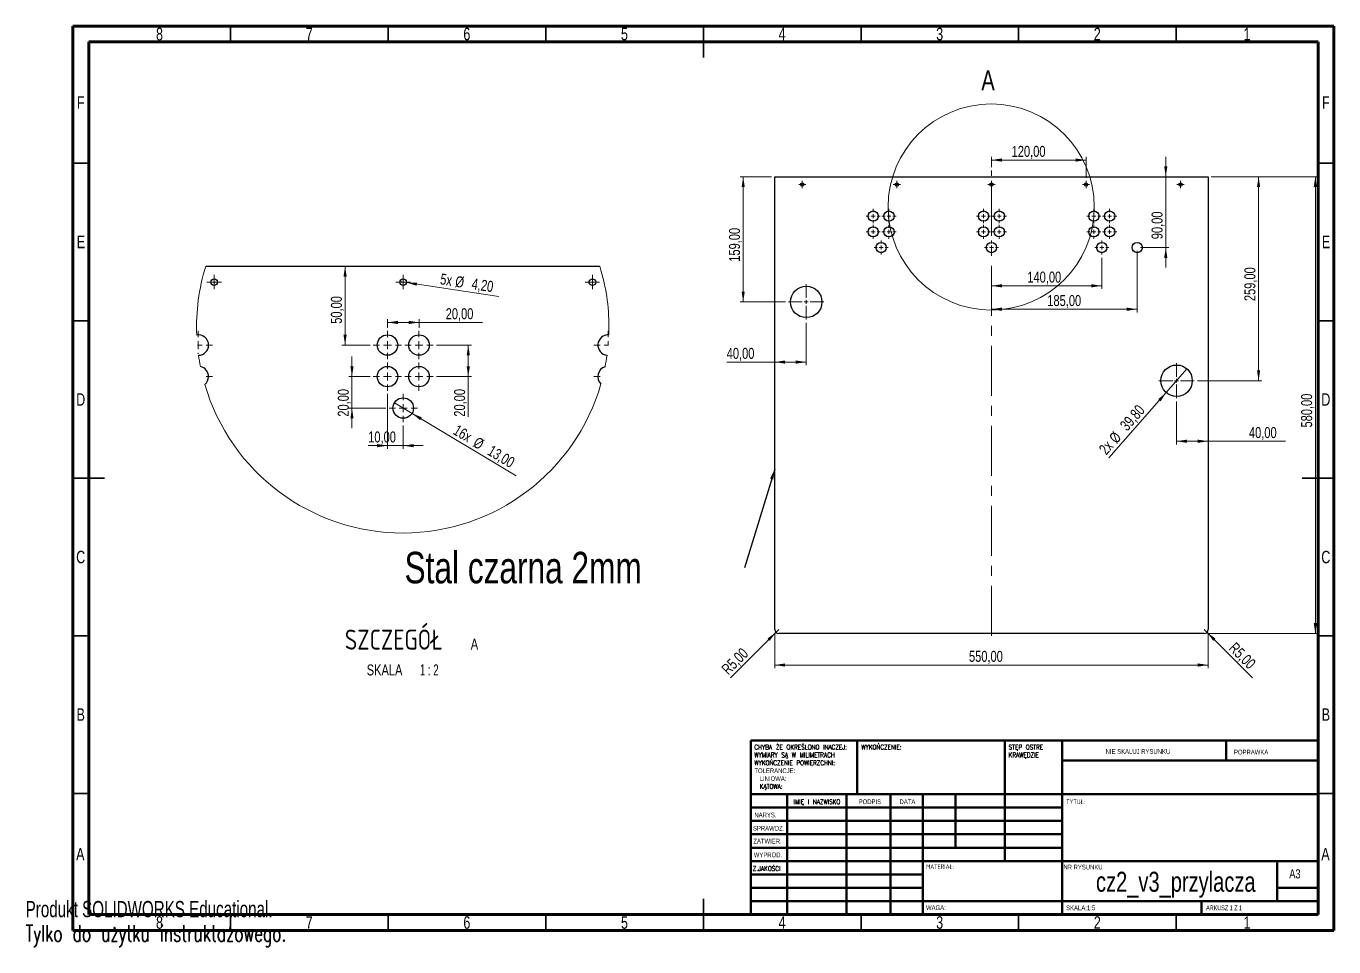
# Model space of a CAD drawing. Header units: millimetres. Extents: x 0 to 415, y 0 to 292.
import ezdxf

# ---------------------------------------------------------------- set-up
doc = ezdxf.new("R2010")
doc.units = ezdxf.units.MM
doc.linetypes.add('CENTERX2', pattern=[20.32, 12.7, -2.54, 2.54, -2.54])
doc.styles.add('SLDTEXTSTYLE0', font='TXT', dxfattribs={"width": 0.75})
doc.styles.add('SLDTEXTSTYLE1', font='TXT', dxfattribs={"width": 0.75, "bigfont": 'bigfont'})
doc.styles.add('SLDTEXTSTYLE2', font='TXT', dxfattribs={"width": 0.6875})
doc.styles.add('SLDTEXTSTYLE3', font='TXT', dxfattribs={"width": 0.65})
doc.styles.add('SLDTEXTSTYLE4', font='TXT', dxfattribs={"width": 0.7})
doc.styles.add('SLDTEXTSTYLE5', font='TXT', dxfattribs={"width": 0.7, "bigfont": 'bigfont'})
doc.dimstyles.new('SLDDIMSTYLE0', dxfattribs={"dimtxt": 3.5, "dimasz": 3.302, "dimexe": 0, "dimexo": 0.0625, "dimgap": 0.875, "dimtad": 1, "dimlfac": 4, "dimrnd": 1e-09, "dimzin": 12, "dimdsep": 46, "dimtxsty": 'SLDTEXTSTYLE0', "dimsah": 1, "dimcen": 0.09, "dimadec": 0, "dimazin": 3, "dimtfac": 1, "dimtofl": 0, "dimtmove": 0, "dimatfit": 3, "dimfxl": 1, "dimfrac": 2, "dimtolj": 1, "dimtzin": 12, "dimarcsym": 0})
doc.dimstyles.new('SLDDIMSTYLE1', dxfattribs={"dimtxt": 3.5, "dimasz": 3.302, "dimexe": 0, "dimexo": 0.0625, "dimgap": 0.875, "dimtad": 1, "dimlfac": 4, "dimrnd": 1e-09, "dimzin": 12, "dimdsep": 46, "dimtxsty": 'SLDTEXTSTYLE0', "dimsah": 1, "dimcen": 0, "dimadec": 0, "dimazin": 3, "dimtfac": 1, "dimtofl": 0, "dimtmove": 0, "dimatfit": 3, "dimfxl": 1, "dimfrac": 2, "dimtolj": 1, "dimtzin": 12, "dimarcsym": 0})
doc.dimstyles.new('SLDDIMSTYLE2', dxfattribs={"dimtxt": 3.5, "dimasz": 3.302, "dimexe": 0, "dimexo": 0.0625, "dimgap": 0.875, "dimtad": 1, "dimlfac": 4, "dimrnd": 1e-09, "dimzin": 12, "dimdsep": 46, "dimtxsty": 'SLDTEXTSTYLE0', "dimblk1": 'NONE', "dimsah": 1, "dimcen": 0, "dimadec": 0, "dimazin": 3, "dimtfac": 1, "dimtmove": 0, "dimatfit": 3, "dimldrblk": 'NONE', "dimfxl": 1, "dimfrac": 2, "dimtolj": 1, "dimtzin": 12, "dimarcsym": 0})
doc.dimstyles.new('SLDDIMSTYLE3', dxfattribs={"dimtxt": 3.5, "dimasz": 3.302, "dimexe": 0, "dimexo": 0.0625, "dimgap": 0.875, "dimtad": 1, "dimlfac": 4, "dimrnd": 1e-09, "dimzin": 12, "dimdsep": 46, "dimtxsty": 'SLDTEXTSTYLE0', "dimsah": 1, "dimcen": 0.09, "dimadec": 0, "dimazin": 3, "dimtfac": 1, "dimtmove": 0, "dimatfit": 0, "dimfxl": 1, "dimfrac": 2, "dimtolj": 1, "dimtzin": 12, "dimarcsym": 0})
doc.dimstyles.new('SLDDIMSTYLE4', dxfattribs={"dimtxt": 0.18, "dimasz": 3.302, "dimexe": 0, "dimexo": 0.0625, "dimgap": 0, "dimtad": 0, "dimtih": 1, "dimtoh": 1, "dimdec": 0, "dimrnd": 1e-09, "dimzin": 0, "dimdsep": 46, "dimtxsty": 'Standard', "dimsah": 1, "dimcen": 0.09, "dimadec": 0, "dimazin": 0, "dimtfac": 3.302, "dimtdec": 0, "dimtofl": 0, "dimtmove": 0, "dimatfit": 3, "dimfxl": 1, "dimfrac": 2, "dimtolj": 1, "dimtzin": 0, "dimarcsym": 0})
doc.dimstyles.new('SLDDIMSTYLE5', dxfattribs={"dimtxt": 3.5, "dimasz": 3.302, "dimexe": 0, "dimexo": 0.0625, "dimgap": 0.875, "dimtad": 1, "dimlfac": 2, "dimrnd": 1e-09, "dimzin": 12, "dimdsep": 46, "dimtxsty": 'SLDTEXTSTYLE0', "dimsah": 1, "dimcen": 0.09, "dimadec": 0, "dimazin": 3, "dimtfac": 1, "dimtofl": 0, "dimtmove": 0, "dimatfit": 3, "dimfxl": 1, "dimfrac": 2, "dimtolj": 1, "dimtzin": 12, "dimarcsym": 0})
doc.dimstyles.new('SLDDIMSTYLE6', dxfattribs={"dimtxt": 3.5, "dimasz": 3.302, "dimexe": 0, "dimexo": 0.0625, "dimgap": 0.875, "dimtad": 1, "dimlfac": 2, "dimrnd": 1e-09, "dimzin": 12, "dimdsep": 46, "dimtxsty": 'SLDTEXTSTYLE0', "dimsah": 1, "dimcen": 0.09, "dimadec": 0, "dimazin": 3, "dimtfac": 1, "dimtmove": 0, "dimatfit": 0, "dimfxl": 1, "dimfrac": 2, "dimtolj": 1, "dimtzin": 12, "dimarcsym": 0})
doc.dimstyles.new('SLDDIMSTYLE7', dxfattribs={"dimtxt": 3.5, "dimasz": 3.302, "dimexe": 0, "dimexo": 0.0625, "dimgap": 0.875, "dimtad": 1, "dimlfac": 2, "dimrnd": 1e-09, "dimzin": 12, "dimdsep": 46, "dimtxsty": 'SLDTEXTSTYLE0', "dimblk1": 'NONE', "dimsah": 1, "dimcen": 0, "dimadec": 0, "dimazin": 3, "dimtfac": 1, "dimtmove": 0, "dimatfit": 3, "dimldrblk": 'NONE', "dimfxl": 1, "dimfrac": 2, "dimtolj": 1, "dimtzin": 12, "dimarcsym": 0})

# ---------------------------------------------------------------- blocks, each defined once
blk = doc.blocks.new('SW_NOTE_0')
at = {"color": 0, "linetype": 'Continuous', "lineweight": 0, "char_height": 1.5, "attachment_point": 1}
for s, insert, style in [('CHYBA ŻE OKREŚLONO INACZEJ:', (0, 1.93), 'SLDTEXTSTYLE1'), ('WYMIARY SĄ W MILIMETRACH', (0, -0.57), 'SLDTEXTSTYLE1'), ('WYKOŃCZENIE POWIERZCHNI:', (0, -3.07), 'SLDTEXTSTYLE1'), ('TOLERANCJE:', (0, -5.57), 'SLDTEXTSTYLE0'), ('LINIOWA:', (1.69, -8.07), 'SLDTEXTSTYLE0'), ('KĄTOWA:', (1.69, -10.57), 'SLDTEXTSTYLE1')]:
    blk.add_mtext(s, dxfattribs=dict(at, insert=insert, style=style))
blk = doc.blocks.new('SW_NOTE_0_1')
at = {"color": 0, "linetype": 'Continuous', "lineweight": 0, "char_height": 1.5, "attachment_point": 1, "style": 'SLDTEXTSTYLE1'}
for s, insert in [('STĘP OSTRE', (0, 1.93)), ('KRAWĘDZIE', (0, -0.57))]:
    blk.add_mtext(s, dxfattribs=dict(at, insert=insert))
blk = doc.blocks.new('_D')
at = {"color": 7, "linetype": 'Continuous', "lineweight": 0}
for p, q in [((237.63, 99.47), (237.63, 88.22)), ((375.13, 99.47), (375.13, 88.22)), ((237.63, 89.22), (375.13, 89.22))]:
    blk.add_line(p, q, dxfattribs=at)
at = {"color": 7, "linetype": 'Continuous', "lineweight": 18}
for points in [[(237.63, 89.22), (240.93, 88.71), (240.93, 89.73)], [(375.13, 89.22), (371.82, 89.73), (371.82, 88.71)]]:
    blk.add_solid(points, dxfattribs=at)
at = {"color": 7, "linetype": 'Continuous', "lineweight": 18, "insert": (299.26, 93.73), "char_height": 3.5, "attachment_point": 1, "style": 'SLDTEXTSTYLE0'}
blk.add_mtext('550,00', dxfattribs=at)
blk = doc.blocks.new('_D_1')
at = {"color": 7, "linetype": 'Continuous', "lineweight": 0}
for p, q in [((376.13, 244.22), (410.13, 244.22)), ((409.13, 99.22), (409.13, 244.22)), ((374.88, 99.22), (410.13, 99.22))]:
    blk.add_line(p, q, dxfattribs=at)
at = {"color": 7, "linetype": 'Continuous', "lineweight": 18}
for points in [[(409.13, 244.22), (408.62, 240.92), (409.63, 240.92)], [(409.13, 99.22), (409.63, 102.52), (408.62, 102.52)]]:
    blk.add_solid(points, dxfattribs=at)
at = {"color": 7, "linetype": 'Continuous', "lineweight": 18, "insert": (404.61, 164.61), "char_height": 3.5, "attachment_point": 1, "rotation": 90, "style": 'SLDTEXTSTYLE0'}
blk.add_mtext('580,00', dxfattribs=at)
blk = doc.blocks.new('_D_2')
at = {"color": 7, "linetype": 'Continuous', "lineweight": 0}
for q in [(223.59, 85.19), (238.88, 100.47)]:
    blk.add_line((237.99, 99.59), q, dxfattribs=at)
at = {"color": 7, "linetype": 'Continuous', "lineweight": 18}
blk.add_solid([(237.99, 99.59), (235.3, 97.61), (236.02, 96.89)], dxfattribs=at)
at = {"color": 7, "linetype": 'Continuous', "lineweight": 18, "insert": (220.43, 88.35), "char_height": 3.5, "attachment_point": 1, "rotation": 45, "style": 'SLDTEXTSTYLE0'}
blk.add_mtext('R5,00', dxfattribs=at)
blk = doc.blocks.new('_D_3')
at = {"color": 7, "linetype": 'Continuous', "lineweight": 0}
for q in [(373.88, 100.47), (389.16, 85.19)]:
    blk.add_line((374.76, 99.59), q, dxfattribs=at)
at = {"color": 7, "linetype": 'Continuous', "lineweight": 18}
blk.add_solid([(374.76, 99.59), (376.74, 96.89), (377.45, 97.61)], dxfattribs=at)
at = {"color": 7, "linetype": 'Continuous', "lineweight": 18, "insert": (383.92, 96.75), "char_height": 3.5, "attachment_point": 1, "rotation": 315, "style": 'SLDTEXTSTYLE0'}
blk.add_mtext('R5,00', dxfattribs=at)
blk = doc.blocks.new('_D_4')
at = {"color": 7, "linetype": 'Continuous', "lineweight": 0}
for p, q in [((365.13, 172.87), (365.13, 159.25)), ((365.13, 160.25), (375.13, 160.25)), ((375.13, 160.25), (399.71, 160.25))]:
    blk.add_line(p, q, dxfattribs=at)
at = {"color": 7, "linetype": 'Continuous', "lineweight": 18}
for points in [[(365.13, 160.25), (368.43, 159.74), (368.43, 160.76)], [(375.13, 160.25), (371.82, 160.76), (371.82, 159.74)]]:
    blk.add_solid(points, dxfattribs=at)
at = {"color": 7, "linetype": 'Continuous', "lineweight": 18, "insert": (388.07, 164.76), "char_height": 3.5, "attachment_point": 1, "style": 'SLDTEXTSTYLE0'}
blk.add_mtext('40,00', dxfattribs=at)
blk = doc.blocks.new('_D_5')
at = {"color": 7, "linetype": 'Continuous', "lineweight": 0}
for p, q in [((247.63, 197.87), (247.63, 184.38)), ((237.63, 185.38), (222.4, 185.38)), ((237.63, 185.38), (247.63, 185.38))]:
    blk.add_line(p, q, dxfattribs=at)
at = {"color": 7, "linetype": 'Continuous', "lineweight": 18}
for points in [[(237.63, 185.38), (240.93, 184.87), (240.93, 185.89)], [(247.63, 185.38), (244.32, 185.89), (244.32, 184.87)]]:
    blk.add_solid(points, dxfattribs=at)
at = {"color": 7, "linetype": 'Continuous', "lineweight": 18, "insert": (222.4, 189.89), "char_height": 3.5, "attachment_point": 1, "style": 'SLDTEXTSTYLE0'}
blk.add_mtext('40,00', dxfattribs=at)
blk = doc.blocks.new('_D_6')
at = {"color": 7, "linetype": 'Continuous', "lineweight": 0}
for q in [(368.41, 183.2), (343.59, 154.99)]:
    blk.add_line((361.84, 175.73), q, dxfattribs=at)
at = {"color": 7, "linetype": 'Continuous', "lineweight": 18}
blk.add_solid([(361.84, 175.73), (359.28, 173.59), (360.04, 172.92)], dxfattribs=at)
at = {"color": 7, "linetype": 'Continuous', "lineweight": 18, "char_height": 3.5, "attachment_point": 1, "rotation": 48.6509, "style": 'SLDTEXTSTYLE0'}
for s, insert in [('39,80', (346.85, 165.58)), ('%%c', (343.41, 161.58)), ('2x', (340.18, 158))]:
    blk.add_mtext(s, dxfattribs=dict(at, insert=insert))
blk = doc.blocks.new('_None')
blk = doc.blocks.new('_D_7')
at = {"color": 7, "linetype": 'Continuous', "lineweight": 0}
for p, q in [((341.38, 218.47), (341.38, 208.58)), ((306.38, 209.58), (341.38, 209.58))]:
    blk.add_line(p, q, dxfattribs=at)
at = {"color": 7, "linetype": 'Continuous', "lineweight": 18}
for points in [[(306.38, 209.58), (309.68, 209.08), (309.68, 210.09)], [(341.38, 209.58), (338.07, 210.09), (338.07, 209.08)]]:
    blk.add_solid(points, dxfattribs=at)
at = {"color": 7, "linetype": 'Continuous', "lineweight": 18, "insert": (317.77, 214.1), "char_height": 3.5, "attachment_point": 1, "style": 'SLDTEXTSTYLE0'}
blk.add_mtext('140,00', dxfattribs=at)
blk = doc.blocks.new('_D_8')
at = {"color": 7, "linetype": 'Continuous', "lineweight": 0}
for p, q in [((306.38, 247.22), (306.38, 250.5)), ((306.38, 249.5), (336.38, 249.5)), ((336.38, 243.87), (336.38, 250.5))]:
    blk.add_line(p, q, dxfattribs=at)
at = {"color": 7, "linetype": 'Continuous', "lineweight": 18}
for points in [[(306.38, 249.5), (309.68, 248.99), (309.68, 250.01)], [(336.38, 249.5), (333.07, 250.01), (333.07, 248.99)]]:
    blk.add_solid(points, dxfattribs=at)
at = {"color": 7, "linetype": 'Continuous', "lineweight": 18, "insert": (312.79, 254.01), "char_height": 3.5, "attachment_point": 1, "style": 'SLDTEXTSTYLE0'}
blk.add_mtext('120,00', dxfattribs=at)
blk = doc.blocks.new('_D_9')
at = {"color": 7, "linetype": 'Continuous', "lineweight": 0}
for p, q in [((236.63, 244.22), (226.63, 244.22)), ((227.63, 204.47), (227.63, 244.22)), ((241.03, 204.47), (226.63, 204.47))]:
    blk.add_line(p, q, dxfattribs=at)
at = {"color": 7, "linetype": 'Continuous', "lineweight": 18}
for points in [[(227.63, 244.22), (227.12, 240.92), (228.13, 240.92)], [(227.63, 204.47), (228.13, 207.77), (227.12, 207.77)]]:
    blk.add_solid(points, dxfattribs=at)
at = {"color": 7, "linetype": 'Continuous', "lineweight": 18, "insert": (223.11, 217.23), "char_height": 3.5, "attachment_point": 1, "rotation": 90, "style": 'SLDTEXTSTYLE0'}
blk.add_mtext('159,00', dxfattribs=at)
blk = doc.blocks.new('_D_10')
at = {"color": 7, "linetype": 'Continuous', "lineweight": 0}
for p, q in [((376.13, 244.22), (392.13, 244.22)), ((391.13, 244.22), (391.13, 179.47)), ((371.73, 179.47), (392.13, 179.47))]:
    blk.add_line(p, q, dxfattribs=at)
at = {"color": 7, "linetype": 'Continuous', "lineweight": 18}
for points in [[(391.13, 244.22), (390.62, 240.92), (391.63, 240.92)], [(391.13, 179.47), (391.63, 182.77), (390.62, 182.77)]]:
    blk.add_solid(points, dxfattribs=at)
at = {"color": 7, "linetype": 'Continuous', "lineweight": 18, "insert": (386.61, 204.73), "char_height": 3.5, "attachment_point": 1, "rotation": 90, "style": 'SLDTEXTSTYLE0'}
blk.add_mtext('259,00', dxfattribs=at)
blk = doc.blocks.new('_D_11')
at = {"color": 7, "linetype": 'Continuous', "lineweight": 0}
for p, q in [((352.63, 220.72), (352.63, 201.15)), ((306.38, 202.15), (352.63, 202.15))]:
    blk.add_line(p, q, dxfattribs=at)
at = {"color": 7, "linetype": 'Continuous', "lineweight": 18}
for points in [[(306.38, 202.15), (309.68, 201.64), (309.68, 202.66)], [(352.63, 202.15), (349.32, 202.66), (349.32, 201.64)]]:
    blk.add_solid(points, dxfattribs=at)
at = {"color": 7, "linetype": 'Continuous', "lineweight": 18, "insert": (324.1, 206.66), "char_height": 3.5, "attachment_point": 1, "style": 'SLDTEXTSTYLE0'}
blk.add_mtext('185,00', dxfattribs=at)
blk = doc.blocks.new('_D_12')
at = {"color": 7, "linetype": 'Continuous', "lineweight": 0}
for p, q in [((361.68, 244.22), (361.68, 250.57)), ((361.68, 221.72), (361.68, 244.22)), ((353.63, 221.72), (362.68, 221.72)), ((361.68, 221.72), (361.68, 215.37))]:
    blk.add_line(p, q, dxfattribs=at)
at = {"color": 7, "linetype": 'Continuous', "lineweight": 18}
for points in [[(361.68, 244.22), (362.19, 247.52), (361.17, 247.52)], [(361.68, 221.72), (361.17, 218.42), (362.19, 218.42)]]:
    blk.add_solid(points, dxfattribs=at)
at = {"color": 7, "linetype": 'Continuous', "lineweight": 18, "insert": (357.17, 224.38), "char_height": 3.5, "attachment_point": 1, "rotation": 90, "style": 'SLDTEXTSTYLE0'}
blk.add_mtext('90,00', dxfattribs=at)
blk = doc.blocks.new('SW_NOTE_0_2')
at = {"color": 0, "linetype": 'Continuous', "lineweight": 0, "insert": (-107.83, 5.03), "char_height": 10, "attachment_point": 1, "style": 'SLDTEXTSTYLE0'}
blk.add_mtext('Stal czarna 2mm', dxfattribs=at)
blk = doc.blocks.new('SW_CENTERMARKSYMBOL_0')
at = {"color": 0, "linetype": 'Continuous', "lineweight": 18}
for p, q in [((0, 1.25), (0, 5.6)), ((-1.25, 0), (-5.6, 0)), ((0, 0), (-0.625, 0)), ((0, 0), (0, 0.625)), ((0, 0), (0, -0.625)), ((0, 0), (0.625, 0)), ((1.25, 0), (5.6, 0)), ((0, -1.25), (0, -5.6))]:
    blk.add_line(p, q, dxfattribs=at)
blk = doc.blocks.new('SW_CENTERMARKSYMBOL_1')
at = {"color": 0, "linetype": 'Continuous', "lineweight": 18}
for p, q in [((0, 1.25), (0, 5.6)), ((-1.25, 0), (-5.6, 0)), ((0, 0), (-0.625, 0)), ((0, 0), (0, 0.625)), ((0, 0), (0, -0.625)), ((0, 0), (0.625, 0)), ((1.25, 0), (5.6, 0)), ((0, -1.25), (0, -5.6))]:
    blk.add_line(p, q, dxfattribs=at)
blk = doc.blocks.new('SW_CENTERMARKSYMBOL_2')
at = {"color": 0, "linetype": 'Continuous', "lineweight": 18}
for p, q in [((-0.625, 0), (-1.15, 0)), ((0, 0), (-0.625, 0)), ((0, 0.625), (0, 1.15)), ((0, 0), (0, 0.625)), ((0, 0), (0, -0.625)), ((0, 0), (0.625, 0)), ((0.625, 0), (1.15, 0)), ((0, -0.625), (0, -1.15))]:
    blk.add_line(p, q, dxfattribs=at)
blk = doc.blocks.new('SW_CENTERMARKSYMBOL_3')
at = {"color": 0, "linetype": 'Continuous', "lineweight": 18}
for p, q in [((-0.625, 0), (-1.15, 0)), ((0, 0), (-0.625, 0)), ((0, 0.625), (0, 1.15)), ((0, 0), (0, 0.625)), ((0, 0), (0, -0.625)), ((0, 0), (0.625, 0)), ((0.625, 0), (1.15, 0)), ((0, -0.625), (0, -1.15))]:
    blk.add_line(p, q, dxfattribs=at)
blk = doc.blocks.new('SW_CENTERMARKSYMBOL_4')
at = {"color": 0, "linetype": 'Continuous', "lineweight": 18}
for p, q in [((-0.625, 0), (-1.15, 0)), ((0, 0), (-0.625, 0)), ((0, 0.625), (0, 1.15)), ((0, 0), (0, 0.625)), ((0, 0), (0, -0.625)), ((0, 0), (0.625, 0)), ((0.625, 0), (1.15, 0)), ((0, -0.625), (0, -1.15))]:
    blk.add_line(p, q, dxfattribs=at)
blk = doc.blocks.new('SW_CENTERMARKSYMBOL_5')
at = {"color": 0, "linetype": 'Continuous', "lineweight": 18}
for p, q in [((-0.625, 0), (-1.15, 0)), ((0, 0), (-0.625, 0)), ((0, 0.625), (0, 1.15)), ((0, 0), (0, 0.625)), ((0, 0), (0, -0.625)), ((0, 0), (0.625, 0)), ((0.625, 0), (1.15, 0)), ((0, -0.625), (0, -1.15))]:
    blk.add_line(p, q, dxfattribs=at)
blk = doc.blocks.new('SW_CENTERMARKSYMBOL_6')
at = {"color": 0, "linetype": 'Continuous', "lineweight": 18}
for p, q in [((-0.625, 0), (-1.15, 0)), ((0, 0), (-0.625, 0)), ((0, 0.625), (0, 1.15)), ((0, 0), (0, 0.625)), ((0, 0), (0, -0.625)), ((0, 0), (0.625, 0)), ((0.625, 0), (1.15, 0)), ((0, -0.625), (0, -1.15))]:
    blk.add_line(p, q, dxfattribs=at)
blk = doc.blocks.new('SW_CENTERMARKSYMBOL_7')
at = {"color": 0, "linetype": 'Continuous', "lineweight": 18}
for p, q in [((-1.25, 0), (-2.25, 0)), ((0, 0), (-0.625, 0)), ((0, 1.25), (0, 2.25)), ((0, 0), (0, 0.625)), ((0, 0), (0, -0.625)), ((0, 0), (0.625, 0)), ((1.25, 0), (2.25, 0)), ((0, -1.25), (0, -2.25))]:
    blk.add_line(p, q, dxfattribs=at)
blk = doc.blocks.new('SW_CENTERMARKSYMBOL_8')
at = {"color": 0, "linetype": 'Continuous', "lineweight": 18}
for p, q in [((-1.25, 0), (-2.25, 0)), ((0, 0), (-0.625, 0)), ((0, 1.25), (0, 2.25)), ((0, 0), (0, 0.625)), ((0, 0), (0, -0.625)), ((0, 0), (0.625, 0)), ((1.25, 0), (2.25, 0)), ((0, -1.25), (0, -2.25))]:
    blk.add_line(p, q, dxfattribs=at)
blk = doc.blocks.new('SW_CENTERMARKSYMBOL_9')
at = {"color": 0, "linetype": 'Continuous', "lineweight": 18}
for p, q in [((-1.25, 0), (-2.25, 0)), ((0, 0), (-0.625, 0)), ((0, 1.25), (0, 2.25)), ((0, 0), (0, 0.625)), ((0, 0), (0, -0.625)), ((0, 0), (0.625, 0)), ((1.25, 0), (2.25, 0)), ((0, -1.25), (0, -2.25))]:
    blk.add_line(p, q, dxfattribs=at)
blk = doc.blocks.new('SW_CENTERMARKSYMBOL_10')
at = {"color": 0, "linetype": 'Continuous', "lineweight": 18}
for p, q in [((-1.25, 0), (-2.25, 0)), ((0, 0), (-0.625, 0)), ((0, 1.25), (0, 2.25)), ((0, 0), (0, 0.625)), ((0, 0), (0, -0.625)), ((0, 0), (0.625, 0)), ((1.25, 0), (2.25, 0)), ((0, -1.25), (0, -2.25))]:
    blk.add_line(p, q, dxfattribs=at)
blk = doc.blocks.new('SW_CENTERMARKSYMBOL_11')
at = {"color": 0, "linetype": 'Continuous', "lineweight": 18}
for p, q in [((-1.25, 0), (-2.25, 0)), ((0, 0), (-0.625, 0)), ((0, 1.25), (0, 2.25)), ((0, 0), (0, 0.625)), ((0, 0), (0, -0.625)), ((0, 0), (0.625, 0)), ((1.25, 0), (2.25, 0)), ((0, -1.25), (0, -2.25))]:
    blk.add_line(p, q, dxfattribs=at)
blk = doc.blocks.new('SW_CENTERMARKSYMBOL_12')
at = {"color": 0, "linetype": 'Continuous', "lineweight": 18}
for p, q in [((-1.25, 0), (-2.25, 0)), ((0, 0), (-0.625, 0)), ((0, 1.25), (0, 2.25)), ((0, 0), (0, 0.625)), ((0, 0), (0, -0.625)), ((0, 0), (0.625, 0)), ((1.25, 0), (2.25, 0)), ((0, -1.25), (0, -2.25))]:
    blk.add_line(p, q, dxfattribs=at)
blk = doc.blocks.new('SW_CENTERMARKSYMBOL_13')
at = {"color": 0, "linetype": 'Continuous', "lineweight": 18}
for p, q in [((-1.25, 0), (-2.25, 0)), ((0, 0), (-0.625, 0)), ((0, 1.25), (0, 2.25)), ((0, 0), (0, 0.625)), ((0, 0), (0, -0.625)), ((0, 0), (0.625, 0)), ((1.25, 0), (2.25, 0)), ((0, -1.25), (0, -2.25))]:
    blk.add_line(p, q, dxfattribs=at)
blk = doc.blocks.new('SW_CENTERMARKSYMBOL_14')
at = {"color": 0, "linetype": 'Continuous', "lineweight": 18}
for p, q in [((-1.25, 0), (-2.25, 0)), ((0, 0), (-0.625, 0)), ((0, 1.25), (0, 2.25)), ((0, 0), (0, 0.625)), ((0, 0), (0, -0.625)), ((0, 0), (0.625, 0)), ((1.25, 0), (2.25, 0)), ((0, -1.25), (0, -2.25))]:
    blk.add_line(p, q, dxfattribs=at)
blk = doc.blocks.new('SW_CENTERMARKSYMBOL_15')
at = {"color": 0, "linetype": 'Continuous', "lineweight": 18}
for p, q in [((-1.25, 0), (-2.25, 0)), ((0, 0), (-0.625, 0)), ((0, 1.25), (0, 2.25)), ((0, 0), (0, 0.625)), ((0, 0), (0, -0.625)), ((0, 0), (0.625, 0)), ((1.25, 0), (2.25, 0)), ((0, -1.25), (0, -2.25))]:
    blk.add_line(p, q, dxfattribs=at)
blk = doc.blocks.new('SW_CENTERMARKSYMBOL_16')
at = {"color": 0, "linetype": 'Continuous', "lineweight": 18}
for p, q in [((-1.25, 0), (-2.25, 0)), ((0, 0), (-0.625, 0)), ((0, 1.25), (0, 2.25)), ((0, 0), (0, 0.625)), ((0, 0), (0, -0.625)), ((0, 0), (0.625, 0)), ((1.25, 0), (2.25, 0)), ((0, -1.25), (0, -2.25))]:
    blk.add_line(p, q, dxfattribs=at)
blk = doc.blocks.new('SW_CENTERMARKSYMBOL_17')
at = {"color": 0, "linetype": 'Continuous', "lineweight": 18}
for p, q in [((-1.25, 0), (-2.25, 0)), ((0, 0), (-0.625, 0)), ((0, 1.25), (0, 2.25)), ((0, 0), (0, 0.625)), ((0, 0), (0, -0.625)), ((0, 0), (0.625, 0)), ((1.25, 0), (2.25, 0)), ((0, -1.25), (0, -2.25))]:
    blk.add_line(p, q, dxfattribs=at)
blk = doc.blocks.new('SW_CENTERMARKSYMBOL_18')
at = {"color": 0, "linetype": 'Continuous', "lineweight": 18}
for p, q in [((-1.25, 0), (-2.25, 0)), ((0, 0), (-0.625, 0)), ((0, 1.25), (0, 2.25)), ((0, 0), (0, 0.625)), ((0, 0), (0, -0.625)), ((0, 0), (0.625, 0)), ((1.25, 0), (2.25, 0)), ((0, -1.25), (0, -2.25))]:
    blk.add_line(p, q, dxfattribs=at)
blk = doc.blocks.new('SW_CENTERMARKSYMBOL_19')
at = {"color": 0, "linetype": 'Continuous', "lineweight": 18}
for p, q in [((-1.25, 0), (-2.25, 0)), ((0, 0), (-0.625, 0)), ((0, 1.25), (0, 2.25)), ((0, 0), (0, 0.625)), ((0, 0), (0, -0.625)), ((0, 0), (0.625, 0)), ((1.25, 0), (2.25, 0)), ((0, -1.25), (0, -2.25))]:
    blk.add_line(p, q, dxfattribs=at)
blk = doc.blocks.new('SW_CENTERMARKSYMBOL_20')
at = {"color": 0, "linetype": 'Continuous', "lineweight": 18}
for p, q in [((-1.25, 0), (-2.25, 0)), ((0, 0), (-0.625, 0)), ((0, 1.25), (0, 2.25)), ((0, 0), (0, 0.625)), ((0, 0), (0, -0.625)), ((0, 0), (0.625, 0)), ((1.25, 0), (2.25, 0)), ((0, -1.25), (0, -2.25))]:
    blk.add_line(p, q, dxfattribs=at)
blk = doc.blocks.new('SW_CENTERMARKSYMBOL_21')
at = {"color": 0, "linetype": 'Continuous', "lineweight": 18}
for p, q in [((-1.25, 0), (-2.25, 0)), ((0, 0), (-0.625, 0)), ((0, 1.25), (0, 2.25)), ((0, 0), (0, 0.625)), ((0, 0), (0, -0.625)), ((0, 0), (0.625, 0)), ((1.25, 0), (2.25, 0)), ((0, -1.25), (0, -2.25))]:
    blk.add_line(p, q, dxfattribs=at)
blk = doc.blocks.new('_D_13')
at = {"color": 7, "linetype": 'Continuous', "lineweight": 0}
for p, q in [((114.78, 196.27), (114.78, 198.96)), ((114.78, 197.96), (124.78, 197.96)), ((124.78, 196.27), (124.78, 198.96)), ((124.78, 197.96), (144.88, 197.96))]:
    blk.add_line(p, q, dxfattribs=at)
at = {"color": 7, "linetype": 'Continuous', "lineweight": 18}
for points in [[(114.78, 197.96), (118.08, 197.45), (118.08, 198.47)], [(124.78, 197.96), (121.47, 198.47), (121.47, 197.45)]]:
    blk.add_solid(points, dxfattribs=at)
at = {"color": 7, "linetype": 'Continuous', "lineweight": 18, "insert": (133.25, 202.47), "char_height": 3.5, "attachment_point": 1, "style": 'SLDTEXTSTYLE0'}
blk.add_mtext('20,00', dxfattribs=at)
blk = doc.blocks.new('_D_14')
at = {"color": 7, "linetype": 'Continuous', "lineweight": 0}
for p, q in [((101.33, 190.77), (101.33, 215.77)), ((109.28, 190.77), (100.33, 190.77))]:
    blk.add_line(p, q, dxfattribs=at)
at = {"color": 7, "linetype": 'Continuous', "lineweight": 18}
for points in [[(101.33, 215.77), (100.82, 212.47), (101.84, 212.47)], [(101.33, 190.77), (101.84, 194.07), (100.82, 194.07)]]:
    blk.add_solid(points, dxfattribs=at)
at = {"color": 7, "linetype": 'Continuous', "lineweight": 18, "insert": (96.82, 197.53), "char_height": 3.5, "attachment_point": 1, "rotation": 90, "style": 'SLDTEXTSTYLE0'}
blk.add_mtext('50,00', dxfattribs=at)
blk = doc.blocks.new('_D_15')
at = {"color": 7, "linetype": 'Continuous', "lineweight": 0}
for p, q in [((130.28, 190.77), (141.41, 190.77)), ((140.41, 180.77), (140.41, 190.77)), ((130.28, 180.77), (141.41, 180.77)), ((140.41, 180.77), (140.41, 168.05))]:
    blk.add_line(p, q, dxfattribs=at)
at = {"color": 7, "linetype": 'Continuous', "lineweight": 18}
for points in [[(140.41, 190.77), (139.9, 187.47), (140.92, 187.47)], [(140.41, 180.77), (140.92, 184.07), (139.9, 184.07)]]:
    blk.add_solid(points, dxfattribs=at)
at = {"color": 7, "linetype": 'Continuous', "lineweight": 18, "insert": (135.9, 168.05), "char_height": 3.5, "attachment_point": 1, "rotation": 90, "style": 'SLDTEXTSTYLE0'}
blk.add_mtext('20,00', dxfattribs=at)
blk = doc.blocks.new('_D_16')
at = {"color": 7, "linetype": 'Continuous', "lineweight": 0}
for p, q in [((103.52, 180.77), (103.52, 187.12)), ((109.28, 180.77), (102.52, 180.77)), ((103.52, 170.77), (103.52, 180.77)), ((114.28, 170.77), (102.52, 170.77)), ((103.52, 170.77), (103.52, 164.42))]:
    blk.add_line(p, q, dxfattribs=at)
at = {"color": 7, "linetype": 'Continuous', "lineweight": 18}
for points in [[(103.52, 180.77), (104.03, 184.07), (103.01, 184.07)], [(103.52, 170.77), (103.01, 167.47), (104.03, 167.47)]]:
    blk.add_solid(points, dxfattribs=at)
at = {"color": 7, "linetype": 'Continuous', "lineweight": 18, "insert": (99.01, 168.05), "char_height": 3.5, "attachment_point": 1, "rotation": 90, "style": 'SLDTEXTSTYLE0'}
blk.add_mtext('20,00', dxfattribs=at)
blk = doc.blocks.new('_D_17')
at = {"color": 7, "linetype": 'Continuous', "lineweight": 0}
for p, q in [((114.78, 175.27), (114.78, 157.85)), ((119.78, 165.27), (119.78, 157.85)), ((114.78, 158.85), (108.67, 158.85)), ((119.78, 158.85), (114.78, 158.85)), ((119.78, 158.85), (126.13, 158.85))]:
    blk.add_line(p, q, dxfattribs=at)
at = {"color": 7, "linetype": 'Continuous', "lineweight": 18}
for points in [[(114.78, 158.85), (111.47, 159.36), (111.47, 158.34)], [(119.78, 158.85), (123.08, 158.34), (123.08, 159.36)]]:
    blk.add_solid(points, dxfattribs=at)
at = {"color": 7, "linetype": 'Continuous', "lineweight": 18, "insert": (108.67, 163.36), "char_height": 3.5, "attachment_point": 1, "style": 'SLDTEXTSTYLE0'}
blk.add_mtext('10,00', dxfattribs=at)
blk = doc.blocks.new('_D_18')
at = {"color": 7, "linetype": 'Continuous', "lineweight": 0}
for q in [(118.74, 210.93), (150.11, 206.18)]:
    blk.add_line((120.81, 210.62), q, dxfattribs=at)
at = {"color": 7, "linetype": 'Continuous', "lineweight": 18}
blk.add_solid([(120.81, 210.62), (124, 209.62), (124.15, 210.62)], dxfattribs=at)
at = {"color": 7, "linetype": 'Continuous', "lineweight": 18, "char_height": 3.5, "attachment_point": 1, "rotation": 351.3842, "style": 'SLDTEXTSTYLE0'}
for s, insert in [('5x', (131.85, 213.54)), ('%%c', (136.61, 212.76)), ('4,20', (141.84, 212.02))]:
    blk.add_mtext(s, dxfattribs=dict(at, insert=insert))
blk = doc.blocks.new('_D_19')
at = {"color": 7, "linetype": 'Continuous', "lineweight": 0}
for q in [(116.99, 172.44), (155.64, 149.28)]:
    blk.add_line((122.56, 169.1), q, dxfattribs=at)
at = {"color": 7, "linetype": 'Continuous', "lineweight": 18}
blk.add_solid([(122.56, 169.1), (125.13, 166.97), (125.66, 167.84)], dxfattribs=at)
at = {"color": 7, "linetype": 'Continuous', "lineweight": 18, "char_height": 3.5, "attachment_point": 1, "rotation": 329.0655, "style": 'SLDTEXTSTYLE0'}
for s, insert in [('16x', (137.11, 165.69)), ('%%c', (143.44, 161.83)), ('13,00', (148, 159.17))]:
    blk.add_mtext(s, dxfattribs=dict(at, insert=insert))
blk = doc.blocks.new('SW_NOTE_0_3')
at = {"color": 0, "linetype": 'Continuous', "lineweight": 0, "attachment_point": 2}
for s, insert, char_height, style in [('SZCZEGÓŁ', (21.23, 8.19), 6.35, 'SLDTEXTSTYLE1'), ('A', (46.81, 5.35), 3.5, 'SLDTEXTSTYLE0'), ('SKALA', (18.3, -2.86), 3.5, 'SLDTEXTSTYLE0'), ('1 : 2', (32.48, -2.86), 3.5, 'SLDTEXTSTYLE3')]:
    blk.add_mtext(s, dxfattribs=dict(at, insert=insert, char_height=char_height, style=style))
blk = doc.blocks.new('SW_CENTERMARKSYMBOL_22')
at = {"color": 0, "linetype": 'Continuous', "lineweight": 18}
for p, q in [((-1.25, 0), (-2.3, 0)), ((0, 0), (-1.25, 0)), ((0, 1.25), (0, 2.3)), ((0, 0), (0, 1.25)), ((0, 0), (0, -1.25)), ((0, 0), (1.25, 0)), ((1.25, 0), (2.3, 0)), ((0, -1.25), (0, -2.3))]:
    blk.add_line(p, q, dxfattribs=at)
blk = doc.blocks.new('SW_CENTERMARKSYMBOL_23')
at = {"color": 0, "linetype": 'Continuous', "lineweight": 18}
for p, q in [((-1.25, 0), (-2.3, 0)), ((0, 0), (-1.25, 0)), ((0, 1.25), (0, 2.3)), ((0, 0), (0, 1.25)), ((0, 0), (0, -1.25)), ((0, 0), (1.25, 0)), ((1.25, 0), (2.3, 0)), ((0, -1.25), (0, -2.3))]:
    blk.add_line(p, q, dxfattribs=at)
blk = doc.blocks.new('SW_CENTERMARKSYMBOL_24')
at = {"color": 0, "linetype": 'Continuous', "lineweight": 18}
for p, q in [((-1.25, 0), (-2.3, 0)), ((0, 0), (-1.25, 0)), ((0, 1.25), (0, 2.3)), ((0, 0), (0, 1.25)), ((0, 0), (0, -1.25)), ((0, 0), (1.25, 0)), ((1.25, 0), (2.3, 0)), ((0, -1.25), (0, -2.3))]:
    blk.add_line(p, q, dxfattribs=at)
blk = doc.blocks.new('SW_CENTERMARKSYMBOL_25')
at = {"color": 0, "linetype": 'Continuous', "lineweight": 18}
for p, q in [((0, 2.5), (0, 4.5)), ((-2.5, 0), (-4.5, 0)), ((0, 0), (-1.25, 0)), ((0, 0), (0, 1.25)), ((0, 0), (0, -1.25)), ((0, 0), (1.25, 0)), ((2.5, 0), (4.5, 0)), ((0, -2.5), (0, -4.5))]:
    blk.add_line(p, q, dxfattribs=at)
blk = doc.blocks.new('SW_CENTERMARKSYMBOL_26')
at = {"color": 0, "linetype": 'Continuous', "lineweight": 18}
for p, q in [((0, 2.5), (0, 4.5)), ((-2.5, 0), (-4.5, 0)), ((0, 0), (-1.25, 0)), ((0, 0), (0, 1.25)), ((0, 0), (0, -0.16)), ((0, 0), (0.01, 0))]:
    blk.add_line(p, q, dxfattribs=at)
blk = doc.blocks.new('SW_CENTERMARKSYMBOL_27')
at = {"color": 0, "linetype": 'Continuous', "lineweight": 18}
for p, q in [((0, 2.5), (0, 4.5)), ((-2.5, 0), (-4.5, 0)), ((0, 0), (-1.25, 0)), ((0, 0), (0, 1.25)), ((0, 0), (0, -1.25)), ((0, 0), (1.25, 0)), ((2.5, 0), (4.5, 0)), ((0, -2.5), (0, -4.5))]:
    blk.add_line(p, q, dxfattribs=at)
blk = doc.blocks.new('SW_CENTERMARKSYMBOL_28')
at = {"color": 0, "linetype": 'Continuous', "lineweight": 18}
blk.add_line((0, 0), (2, 0), dxfattribs=at)
blk = doc.blocks.new('SW_CENTERMARKSYMBOL_29')
at = {"color": 0, "linetype": 'Continuous', "lineweight": 18}
for p, q in [((0, 2.5), (0, 4.5)), ((0, 0), (-0.3, 0)), ((0, 0), (0, 1.25)), ((0, 0), (0, -1.25)), ((0, 0), (1.25, 0)), ((2.5, 0), (4.5, 0)), ((0, -2.5), (0, -2.76))]:
    blk.add_line(p, q, dxfattribs=at)
blk = doc.blocks.new('SW_CENTERMARKSYMBOL_30')
at = {"color": 0, "linetype": 'Continuous', "lineweight": 18}
for p, q in [((0, 2.5), (0, 4.5)), ((-2.5, 0), (-4.5, 0)), ((0, 0), (-1.25, 0)), ((0, 0), (0, 1.25)), ((0, 0), (0, -1.25)), ((0, 0), (1.25, 0)), ((2.5, 0), (4.5, 0)), ((0, -2.5), (0, -4.5))]:
    blk.add_line(p, q, dxfattribs=at)
blk = doc.blocks.new('SW_CENTERMARKSYMBOL_31')
at = {"color": 0, "linetype": 'Continuous', "lineweight": 18}
for p, q in [((0, 2.5), (0, 4.5)), ((-2.5, 0), (-4.5, 0)), ((0, 0), (-1.25, 0)), ((0, 0), (0, 1.25)), ((0, 0), (0, -1.25)), ((0, 0), (1.25, 0)), ((2.5, 0), (4.5, 0)), ((0, -2.5), (0, -4.5))]:
    blk.add_line(p, q, dxfattribs=at)
blk = doc.blocks.new('SW_CENTERMARKSYMBOL_32')
at = {"color": 0, "linetype": 'Continuous', "lineweight": 18}
blk.add_line((0, 0), (-2, 0), dxfattribs=at)
blk = doc.blocks.new('SW_CENTERMARKSYMBOL_33')
at = {"color": 0, "linetype": 'Continuous', "lineweight": 18}
for p, q in [((0, 2.5), (0, 4.5)), ((-2.5, 0), (-4.5, 0)), ((0, 0), (-1.25, 0)), ((0, 0), (0, 1.25)), ((0, 0), (0, -1.25)), ((0, 0), (1.25, 0)), ((2.5, 0), (4.5, 0)), ((0, -2.5), (0, -4.5))]:
    blk.add_line(p, q, dxfattribs=at)

msp = doc.modelspace()

# ---------------------------------------------------------------- linework, layer by layer
at = {"color": 7, "linetype": 'Continuous', "lineweight": 70}
for p, q in [((15, 5), (15, 292)), ((15, 292), (415, 292)), ((415, 292), (415, 5)), ((20, 10), (20, 287)), ((20, 287), (410, 287)), ((410, 287), (410, 10)), ((410, 10), (20, 10)), ((415, 5), (15, 5))]:
    msp.add_line(p, q, dxfattribs=at)
at = {"color": 7, "linetype": 'Continuous', "lineweight": 35}
for p, q in [((65, 287), (65, 292)), ((115, 287), (115, 292)), ((165, 287), (165, 292)), ((215, 292), (215, 282)), ((215, 287), (215, 292)), ((265, 287), (265, 292)), ((315, 287), (315, 292)), ((365, 287), (365, 292)), ((20, 248.5), (15, 248.5)), ((410, 248.5), (415, 248.5)), ((20, 198.5), (15, 198.5)), ((410, 198.5), (415, 198.5)), ((15, 148.5), (25, 148.5)), ((20, 148.5), (15, 148.5)), ((415, 148.5), (405, 148.5)), ((410, 148.5), (415, 148.5)), ((20, 98.5), (15, 98.5)), ((410, 98.5), (415, 98.5)), ((20, 48.5), (15, 48.5)), ((410, 48.5), (415, 48.5)), ((215, 5), (215, 15)), ((65, 10), (65, 5)), ((115, 10), (115, 5)), ((165, 10), (165, 5)), ((215, 10), (215, 5)), ((265, 10), (265, 5)), ((315, 10), (315, 5)), ((365, 10), (365, 5))]:
    msp.add_line(p, q, dxfattribs=at)
at = {"color": 7, "linetype": 'CENTERX2', "lineweight": 18, "ltscale": 1.25}
msp.add_line((306.3764, 98.4696), (306.3764, 246.2196), dxfattribs=at)
at = {"color": 7, "linetype": 'Continuous', "lineweight": 25}
for p, q in [((237.6264, 100.4696), (237.6264, 244.2196)), ((237.6264, 244.2196), (375.1264, 244.2196)), ((375.1264, 244.2196), (375.1264, 100.4696)), ((57.1101, 215.7725), (182.1514, 215.7725)), ((373.8764, 99.2196), (238.8764, 99.2196))]:
    msp.add_line(p, q, dxfattribs=at)
at = {"color": 7, "linetype": 'Continuous', "lineweight": 50}
for p, q in [((230, 65.25), (410, 65.25)), ((230, 65.25), (230, 10)), ((263.8, 48.25), (263.8, 65.25)), ((310.6, 65.25), (310.6, 27)), ((328.8, 65.25), (328.8, 10)), ((380.8, 58.875), (380.8, 65.25)), ((410, 58.875), (328.8, 58.875)), ((410, 48.25), (230, 48.25)), ((241.5642, 48.25), (241.5642, 10)), ((260.4423, 48.25), (260.4423, 10)), ((274.3989, 48.25), (274.3989, 10)), ((284.6, 10), (284.6, 48.25)), ((295, 31.25), (295, 48.25)), ((328.8, 44), (230, 44)), ((328.8, 39.75), (230, 39.75)), ((328.8, 35.5), (230, 35.5)), ((328.8, 31.25), (230, 31.25)), ((284.6, 27), (230, 27)), ((284.6, 27), (410, 27)), ((397, 14.25), (397, 27)), ((284.6, 22.7499), (230, 22.7499)), ((284.6, 18.5), (230, 18.5)), ((410, 18.5), (397, 18.5)), ((230, 14.25), (410, 14.25)), ((373, 10), (373, 14.25))]:
    msp.add_line(p, q, dxfattribs=at)
at = {"color": 7, "linetype": 'Continuous', "lineweight": 18}
msp.add_circle((306.3041, 234.6012), 32.7066, dxfattribs=at)
at = {"color": 7, "linetype": 'Continuous', "lineweight": 25}
for centre, radius in [((246.3764, 241.7196), 0.525), ((276.3764, 241.7196), 0.525), ((306.3764, 241.7196), 0.525), ((336.3764, 241.7196), 0.525), ((366.3764, 241.7196), 0.525), ((268.8764, 231.7196), 1.625), ((273.8764, 231.7196), 1.625), ((303.8764, 231.7196), 1.625), ((308.8764, 231.7196), 1.625), ((338.8764, 231.7196), 1.625), ((343.8764, 231.7196), 1.625), ((268.8764, 226.7196), 1.625), ((273.8764, 226.7196), 1.625), ((303.8764, 226.7196), 1.625), ((308.8764, 226.7196), 1.625), ((338.8764, 226.7196), 1.625), ((343.8764, 226.7196), 1.625), ((271.3764, 221.7196), 1.625), ((306.3764, 221.7196), 1.625), ((341.3764, 221.7196), 1.625), ((352.6264, 221.7196), 1.625), ((59.7752, 210.7724), 1.05), ((119.7752, 210.7724), 1.05), ((179.7752, 210.7724), 1.05), ((247.6264, 204.4696), 4.975), ((114.7752, 190.7725), 3.25), ((124.7752, 190.7725), 3.25), ((114.7752, 180.7725), 3.25), ((124.7752, 180.7725), 3.25), ((365.1264, 179.4696), 4.975), ((119.7752, 170.7725), 3.25)]:
    msp.add_circle(centre, radius, dxfattribs=at)
at = {"color": 7, "linetype": 'Continuous', "lineweight": 18}
for centre, radius, start, end in [((119.631, 196.5356), 65.4135, 162.897586, 182.255795), ((119.6304, 196.5356), 65.4135, 0.000057, 17.102416), ((119.6347, 196.5357), 65.4093, 357.772279, 359.999953), ((119.6307, 196.5356), 65.4132, 187.901963, 191.099474), ((119.6278, 196.5362), 65.4162, 348.835531, 352.110019), ((119.6308, 196.5357), 65.4132, 196.219429, 343.962545)]:
    msp.add_arc(centre, radius, start, end, dxfattribs=at)
at = {"color": 7, "linetype": 'Continuous', "lineweight": 25}
for centre, radius, start, end in [((54.8076, 190.7887), 3.2177, 359.7107, 99.649453), ((184.7562, 190.7707), 3.2313, 85.769986, 264.112693), ((54.8158, 190.7521), 3.2095, 270.408438, 0.363508), ((54.7993, 180.7812), 3.226, 359.844649, 78.523348), ((184.763, 180.7773), 3.2372, 107.193332, 225.604782), ((54.8475, 180.7553), 3.1778, 308.392401, 0.308759), ((238.8764, 100.4696), 1.25, 180, 270), ((373.8764, 100.4696), 1.25, 270, 0)]:
    msp.add_arc(centre, radius, start, end, dxfattribs=at)

# ---------------------------------------------------------------- block references
at = {"color": 7, "linetype": 'Continuous', "lineweight": 0}
for name, p in [('SW_CENTERMARKSYMBOL_4', (246.3764, 241.7196)), ('SW_CENTERMARKSYMBOL_3', (276.3764, 241.7196)), ('SW_CENTERMARKSYMBOL_2', (306.3764, 241.7196)), ('SW_CENTERMARKSYMBOL_6', (336.3764, 241.7196)), ('SW_CENTERMARKSYMBOL_5', (366.3764, 241.7196)), ('SW_CENTERMARKSYMBOL_7', (268.8764, 231.7196)), ('SW_CENTERMARKSYMBOL_14', (273.8764, 231.7196)), ('SW_CENTERMARKSYMBOL_8', (303.8764, 231.7196)), ('SW_CENTERMARKSYMBOL_11', (308.8764, 231.7196)), ('SW_CENTERMARKSYMBOL_9', (338.8764, 231.7196)), ('SW_CENTERMARKSYMBOL_10', (343.8764, 231.7196)), ('SW_CENTERMARKSYMBOL_13', (268.8764, 226.7196)), ('SW_CENTERMARKSYMBOL_12', (273.8764, 226.7196)), ('SW_CENTERMARKSYMBOL_16', (303.8764, 226.7196)), ('SW_CENTERMARKSYMBOL_15', (308.8764, 226.7196)), ('SW_CENTERMARKSYMBOL_17', (338.8764, 226.7196)), ('SW_CENTERMARKSYMBOL_18', (343.8764, 226.7196)), ('SW_CENTERMARKSYMBOL_21', (271.3764, 221.7196)), ('SW_CENTERMARKSYMBOL_19', (306.3764, 221.7196)), ('SW_CENTERMARKSYMBOL_20', (341.3764, 221.7196)), ('SW_CENTERMARKSYMBOL_23', (59.7752, 210.7725)), ('SW_CENTERMARKSYMBOL_22', (119.7752, 210.7725)), ('SW_CENTERMARKSYMBOL_24', (179.7752, 210.7725)), ('SW_CENTERMARKSYMBOL_0', (247.6264, 204.4696)), ('SW_CENTERMARKSYMBOL_29', (54.7752, 190.7725)), ('SW_CENTERMARKSYMBOL_25', (114.7752, 190.7725)), ('SW_CENTERMARKSYMBOL_27', (124.7752, 190.7725)), ('SW_CENTERMARKSYMBOL_26', (184.7752, 190.7725)), ('SW_CENTERMARKSYMBOL_31', (114.7752, 180.7725)), ('SW_CENTERMARKSYMBOL_30', (124.7752, 180.7725)), ('SW_CENTERMARKSYMBOL_1', (365.1264, 179.4696)), ('SW_CENTERMARKSYMBOL_28', (57.2752, 180.7725)), ('SW_CENTERMARKSYMBOL_32', (182.2752, 180.7725)), ('SW_CENTERMARKSYMBOL_33', (119.7752, 170.7725)), ('SW_NOTE_0_2', (228.0211, 120.12)), ('SW_NOTE_0_3', (95.5597, 92.2757)), ('SW_NOTE_0', (231.1818, 61.9874)), ('SW_NOTE_0_1', (311.8212, 61.9874))]:
    msp.add_blockref(name, p, dxfattribs=at)

# ---------------------------------------------------------------- texts
for s, insert, char_height, attachment_point, style in [('8', (42.46, 291.4843), 3.9687, 2, 'SLDTEXTSTYLE0'), ('7', (89.96, 291.4843), 3.9687, 2, 'SLDTEXTSTYLE0'), ('6', (139.96, 291.4843), 3.9687, 2, 'SLDTEXTSTYLE0'), ('5', (189.96, 291.4843), 3.9687, 2, 'SLDTEXTSTYLE0'), ('4', (239.96, 291.4843), 3.9687, 2, 'SLDTEXTSTYLE0'), ('3', (289.96, 291.4843), 3.9687, 2, 'SLDTEXTSTYLE0'), ('2', (339.96, 291.4843), 3.9687, 2, 'SLDTEXTSTYLE0'), ('1', (387.46, 291.4843), 3.9687, 2, 'SLDTEXTSTYLE0'), ('F', (17.4577, 269.7343), 3.9687, 2, 'SLDTEXTSTYLE0'), ('F', (412.4577, 269.7343), 3.9687, 2, 'SLDTEXTSTYLE0'), ('E', (17.5078, 225.4843), 3.9687, 2, 'SLDTEXTSTYLE0'), ('E', (412.5078, 225.4843), 3.9687, 2, 'SLDTEXTSTYLE0'), ('D', (17.4527, 175.4843), 3.9687, 2, 'SLDTEXTSTYLE0'), ('D', (412.4527, 175.4843), 3.9687, 2, 'SLDTEXTSTYLE0'), ('C', (17.4587, 125.4843), 3.9687, 2, 'SLDTEXTSTYLE0'), ('C', (412.4587, 125.4843), 3.9687, 2, 'SLDTEXTSTYLE0'), ('B', (17.4706, 75.4843), 3.9687, 2, 'SLDTEXTSTYLE0'), ('B', (412.4706, 75.4843), 3.9687, 2, 'SLDTEXTSTYLE0'), ('WYKOŃCZENIE:', (265.1233, 63.921), 1.5, 1, 'SLDTEXTSTYLE1'), ('NIE SKALUJ RYSUNKU', (342.6146, 62.533), 1.5, 1, 'SLDTEXTSTYLE0'), ('POPRAWKA', (383.3276, 62.3349), 1.5, 1, 'SLDTEXTSTYLE0'), ('IMIĘ I NAZWISKO', (243.6165, 46.5762), 1.5, 1, 'SLDTEXTSTYLE1'), ('PODPIS', (264.2679, 46.5762), 1.5, 1, 'SLDTEXTSTYLE0'), ('DATA', (277.2147, 46.5762), 1.5, 1, 'SLDTEXTSTYLE0'), ('TYTUŁ:', (330.0789, 46.5762), 1.5, 1, 'SLDTEXTSTYLE1'), ('NARYS.', (231.1818, 42.3848), 1.5, 1, 'SLDTEXTSTYLE0'), ('SPRAWDZ.', (230.7352, 38.1619), 1.5, 1, 'SLDTEXTSTYLE0'), ('ZATWIER.', (230.8389, 34.0659), 1.5, 1, 'SLDTEXTSTYLE0'), ('A', (17.3397, 31.1943), 3.9687, 2, 'SLDTEXTSTYLE0'), ('WYPROD.', (230.99, 29.7158), 1.5, 1, 'SLDTEXTSTYLE0'), ('A', (412.3397, 31.1943), 3.9687, 2, 'SLDTEXTSTYLE0'), ('Z.JAKOŚCI', (230.669, 25.3496), 1.5, 1, 'SLDTEXTSTYLE1'), ('MATERIAŁ:', (285.6459, 25.9861), 1.5, 1, 'SLDTEXTSTYLE1'), ('NR RYSUNKU', (329.2092, 25.8428), 1.5, 1, 'SLDTEXTSTYLE0'), ('cz2_v3_przylacza', (364.8549, 23.6069), 6.35, 2, 'SLDTEXTSTYLE0'), ('A3', (400.8712, 24.4064), 2.91042, 1, 'SLDTEXTSTYLE0'), ('WAGA:', (285.6178, 12.9493), 1.4986, 1, 'SLDTEXTSTYLE0'), ('SKALA:1:5', (330.074, 12.9001), 1.5, 1, 'SLDTEXTSTYLE0'), ('ARKUSZ 1 Z 1', (374.4783, 12.9001), 1.5, 1, 'SLDTEXTSTYLE2'), ('8', (42.46, 9.4843), 3.9687, 2, 'SLDTEXTSTYLE0'), ('7', (89.96, 9.4843), 3.9687, 2, 'SLDTEXTSTYLE0'), ('6', (139.96, 9.4843), 3.9687, 2, 'SLDTEXTSTYLE0'), ('5', (189.96, 9.4843), 3.9687, 2, 'SLDTEXTSTYLE0'), ('4', (239.96, 9.4843), 3.9687, 2, 'SLDTEXTSTYLE0'), ('3', (289.96, 9.4843), 3.9687, 2, 'SLDTEXTSTYLE0'), ('2', (339.96, 9.4843), 3.9687, 2, 'SLDTEXTSTYLE0'), ('1', (387.46, 9.4843), 3.9687, 2, 'SLDTEXTSTYLE0')]:
    msp.add_mtext(s, dxfattribs=dict(at, insert=insert, char_height=char_height, attachment_point=attachment_point, style=style))
at = {"color": 7, "linetype": 'Continuous', "lineweight": 18, "insert": (303.1735, 277.9875), "char_height": 6.35, "attachment_point": 1, "style": 'SLDTEXTSTYLE0'}
msp.add_mtext('A', dxfattribs=at)
at = {"color": 7, "linetype": 'Continuous', "char_height": 5.1381, "attachment_point": 1}
for s, insert, style in [('Produkt SOLIDWORKS Educational.', (0, 14.3305), 'SLDTEXTSTYLE4'), ('Tylko do użytku instruktażowego.', (0, 6.6234), 'SLDTEXTSTYLE5')]:
    msp.add_mtext(s, dxfattribs=dict(at, insert=insert, style=style))

# ---------------------------------------------------------------- dimensions: what is measured, and where the dimension line sits
at = {"color": 7, "linetype": 'Continuous', "lineweight": 18}
for base, p1, p2, dimstyle, picture, middle in [((336.3764, 249.502), (306.3764, 246.2196), (336.3764, 242.8696), 'SLDDIMSTYLE0', '_D_8', (319.8973, 249.502)), ((341.3764, 209.5835), (306.3764, 246.2196), (341.3764, 219.4696), 'SLDDIMSTYLE0', '_D_7', (324.8827, 209.5835)), ((352.6264, 202.1528), (306.3764, 246.2196), (352.6264, 221.7196), 'SLDDIMSTYLE0', '_D_11', (331.211, 202.1528)), ((247.6264, 185.3805), (237.6264, 244.2196), (247.6264, 198.8696), 'SLDDIMSTYLE0', '_D_5', (228.2212, 185.3805)), ((124.7752, 197.9613), (114.7752, 195.2725), (124.7752, 195.2725), 'SLDDIMSTYLE5', '_D_13', (139.0652, 197.9613)), ((114.7752, 158.8504), (119.7752, 166.2725), (114.7752, 176.2725), 'SLDDIMSTYLE6', '_D_17', (114.4867, 158.8504)), ((375.1264, 160.2471), (365.1264, 173.8696), (375.1264, 100.4696), 'SLDDIMSTYLE0', '_D_4', (393.8889, 160.2471)), ((375.1264, 89.2196), (237.6264, 100.4696), (375.1264, 100.4696), 'SLDDIMSTYLE0', '_D', (306.3764, 89.2196))]:
    dim = msp.add_linear_dim(base=base, p1=p1, p2=p2, dimstyle=dimstyle, dxfattribs=at)
    dim.commit()
    dim.dimension.update_dxf_attribs({"geometry": picture, "text_midpoint": middle, "dimtype": 160})
for base, p1, p2, dimstyle, picture, middle in [((361.6772, 244.2196), (352.6264, 221.7196), (375.1264, 244.2196), 'SLDDIMSTYLE3', '_D_12', (361.6772, 230.196)), ((227.6264, 244.2196), (242.0264, 204.4696), (237.6264, 244.2196), 'SLDDIMSTYLE0', '_D_9', (227.6264, 224.3446)), ((391.1264, 179.4696), (375.1264, 244.2196), (370.7264, 179.4696), 'SLDDIMSTYLE0', '_D_10', (391.1264, 211.8446)), ((409.1264, 244.2196), (373.8764, 99.2196), (375.1264, 244.2196), 'SLDDIMSTYLE0', '_D_1', (409.1264, 171.7196)), ((101.3321, 215.7725), (110.2752, 190.7725), (57.1101, 215.7725), 'SLDDIMSTYLE6', '_D_14', (101.3321, 203.3517)), ((103.522, 180.7725), (115.2752, 170.7725), (110.2752, 180.7725), 'SLDDIMSTYLE6', '_D_16', (103.522, 173.8728)), ((140.4128, 190.7725), (129.2752, 180.7725), (129.2752, 190.7725), 'SLDDIMSTYLE5', '_D_15', (140.4128, 173.8728))]:
    dim = msp.add_linear_dim(base=base, p1=p1, p2=p2, angle=90, dimstyle=dimstyle, dxfattribs=at)
    dim.commit()
    dim.dimension.update_dxf_attribs({"geometry": picture, "text_midpoint": middle, "dimtype": 160})
for p1, p2, text, dimstyle, picture, middle in [((118.7371, 210.9298), (120.8134, 210.6152), '5x<>', 'SLDDIMSTYLE7', '_D_18', (140.8205, 207.5837)), ((368.4131, 183.2043), (361.8396, 175.7348), '2x<>', 'SLDDIMSTYLE2', '_D_6', (350.6525, 163.0227)), ((116.9875, 172.4431), (122.5629, 169.1018), '16x<>', 'SLDDIMSTYLE7', '_D_19', (145.319, 155.464))]:
    dim = msp.add_diameter_dim_2p(p1=p1, p2=p2, text=text, dimstyle=dimstyle, dxfattribs=at)
    dim.commit()
    dim.dimension.update_dxf_attribs({"geometry": picture, "text_midpoint": middle, "dimtype": 163})
for center, mpoint, picture, middle in [((238.8764, 100.4696), (237.9925, 99.5857), '_D_2', (227.6264, 89.2196)), ((373.8764, 100.4696), (374.7602, 99.5857), '_D_3', (385.1264, 89.2196))]:
    dim = msp.add_radius_dim(center=center, mpoint=mpoint, dimstyle='SLDDIMSTYLE1', dxfattribs=at)
    dim.commit()
    dim.dimension.update_dxf_attribs({"geometry": picture, "text_midpoint": middle, "dimtype": 164})

# ---------------------------------------------------------------- leaders
at = {"color": 7, "linetype": 'Continuous', "lineweight": 0}
msp.add_leader([(237.6264, 151.396), (228.0211, 120.12)], dimstyle='SLDDIMSTYLE4', dxfattribs=at)

doc.saveas('drawing.dxf')
